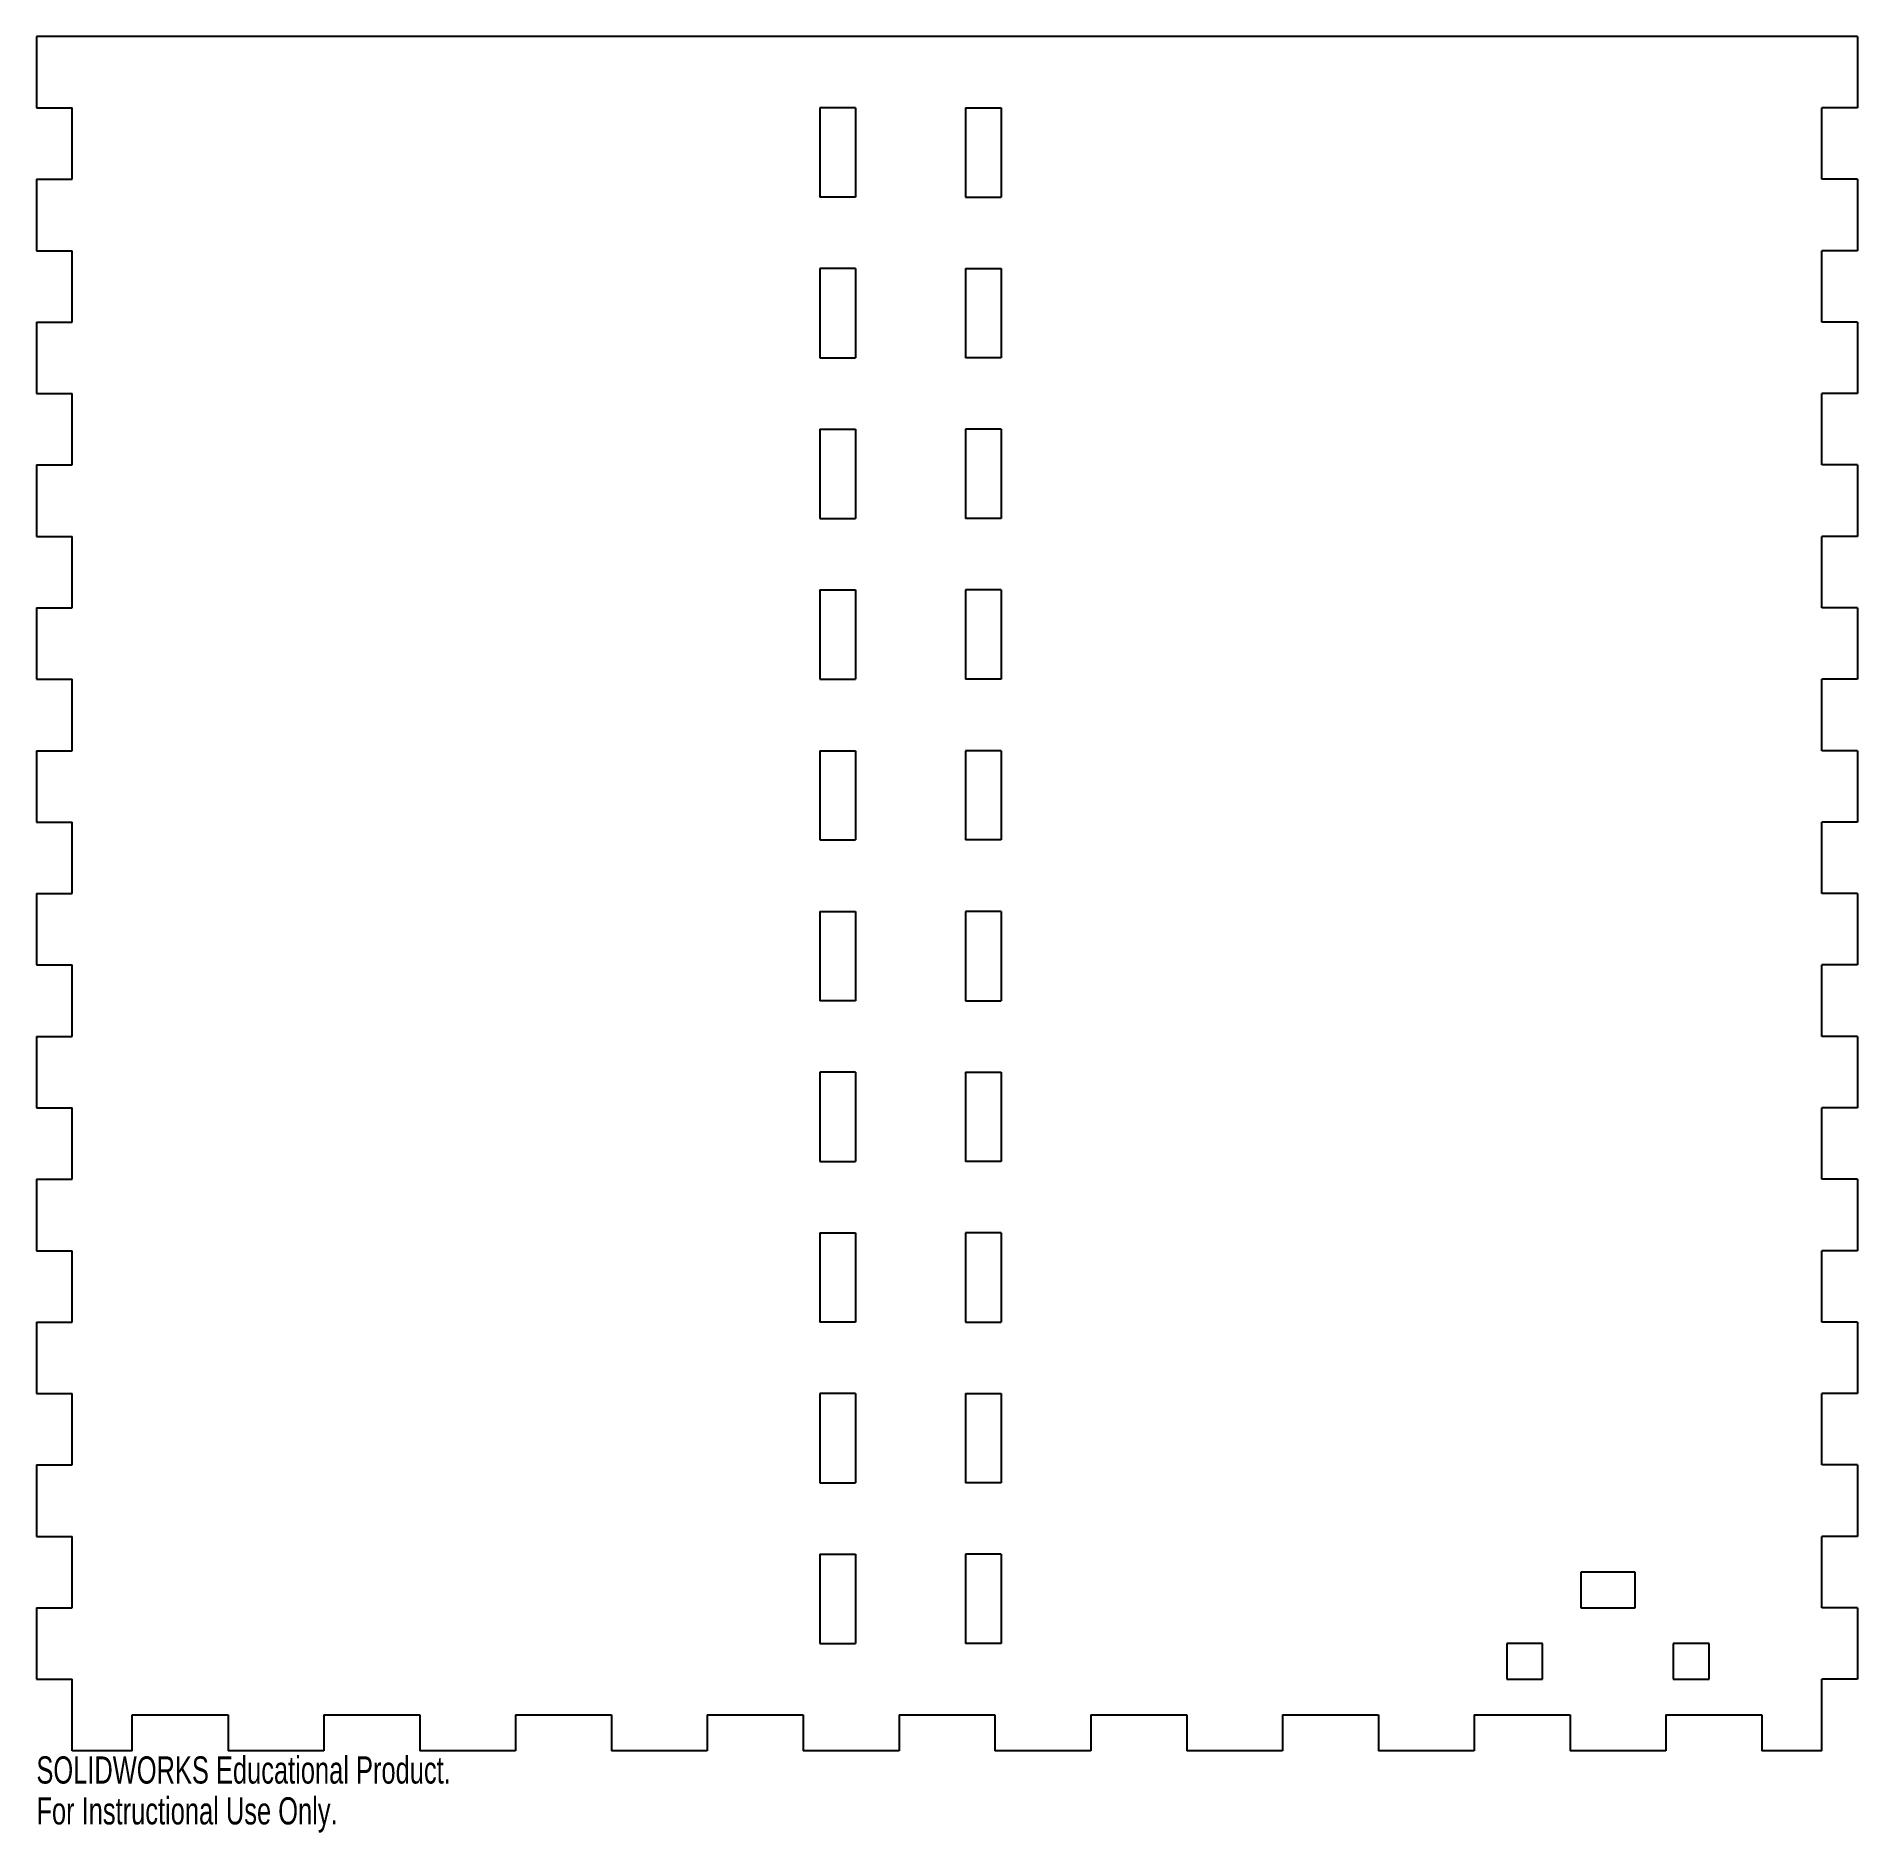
# Model space of a CAD drawing. Header units: inches. Extents: x -6.4 to 6.4, y -0.6 to 12.
import ezdxf

# ---------------------------------------------------------------- set-up
doc = ezdxf.new("R2010")
doc.units = ezdxf.units.IN
doc.header["$MEASUREMENT"] = 0
doc.styles.add('SLDTEXTSTYLE0', font='TXT', dxfattribs={"width": 0.7})

msp = doc.modelspace()

# ---------------------------------------------------------------- linework, layer by layer
at = {"color": 7, "linetype": 'Continuous', "lineweight": 25}
for p, q in [((-6.375, 12), (-6.375, 11.5)), ((6.375, 12), (-6.375, 12)), ((6.375, 12), (6.375, 11.5)), ((-6.375, 11.5), (-6.125, 11.5)), ((-6.125, 11), (-6.125, 11.5)), ((-0.64, 11.5), (-0.89, 11.5)), ((-0.89, 11.5), (-0.89, 10.875)), ((-0.64, 11.5), (-0.64, 10.875)), ((0.13, 11.5), (0.38, 11.5)), ((0.13, 11.5), (0.13, 10.875)), ((0.38, 11.5), (0.38, 10.875)), ((6.375, 11.5), (6.125, 11.5)), ((6.125, 11), (6.125, 11.5)), ((-6.375, 11), (-6.375, 10.5)), ((-6.375, 11), (-6.125, 11)), ((6.375, 11), (6.125, 11)), ((6.375, 11), (6.375, 10.5)), ((-0.64, 10.875), (-0.89, 10.875)), ((0.13, 10.875), (0.38, 10.875)), ((-6.375, 10.5), (-6.125, 10.5)), ((-6.125, 10), (-6.125, 10.5)), ((6.375, 10.5), (6.125, 10.5)), ((6.125, 10), (6.125, 10.5)), ((-0.64, 10.375), (-0.89, 10.375)), ((-0.89, 10.375), (-0.89, 9.75)), ((-0.64, 10.375), (-0.64, 9.75)), ((0.13, 10.375), (0.13, 9.75)), ((0.13, 10.375), (0.38, 10.375)), ((0.38, 10.375), (0.38, 9.75)), ((-6.375, 10), (-6.375, 9.5)), ((-6.375, 10), (-6.125, 10)), ((6.375, 10), (6.125, 10)), ((6.375, 10), (6.375, 9.5)), ((-0.89, 9.75), (-0.64, 9.75)), ((0.38, 9.75), (0.13, 9.75)), ((-6.375, 9.5), (-6.125, 9.5)), ((-6.125, 9), (-6.125, 9.5)), ((6.375, 9.5), (6.125, 9.5)), ((6.125, 9), (6.125, 9.5)), ((-0.89, 9.25), (-0.64, 9.25)), ((-0.89, 9.25), (-0.89, 8.625)), ((-0.64, 9.25), (-0.64, 8.625)), ((0.13, 9.25), (0.13, 8.625)), ((0.38, 9.25), (0.13, 9.25)), ((0.38, 9.25), (0.38, 8.625)), ((-6.375, 9), (-6.375, 8.5)), ((-6.375, 9), (-6.125, 9)), ((6.375, 9), (6.125, 9)), ((6.375, 9), (6.375, 8.5)), ((-0.89, 8.625), (-0.64, 8.625)), ((0.38, 8.625), (0.13, 8.625)), ((-6.375, 8.5), (-6.125, 8.5)), ((-6.125, 8), (-6.125, 8.5)), ((6.375, 8.5), (6.125, 8.5)), ((6.125, 8), (6.125, 8.5)), ((-0.89, 8.125), (-0.64, 8.125)), ((-0.89, 8.125), (-0.89, 7.5)), ((-0.64, 8.125), (-0.64, 7.5)), ((0.13, 8.125), (0.13, 7.5)), ((0.38, 8.125), (0.13, 8.125)), ((0.38, 8.125), (0.38, 7.5)), ((-6.375, 8), (-6.375, 7.5)), ((-6.375, 8), (-6.125, 8)), ((6.375, 8), (6.125, 8)), ((6.375, 8), (6.375, 7.5)), ((-6.375, 7.5), (-6.125, 7.5)), ((-6.125, 7), (-6.125, 7.5)), ((-0.89, 7.5), (-0.64, 7.5)), ((0.38, 7.5), (0.13, 7.5)), ((6.375, 7.5), (6.125, 7.5)), ((6.125, 7), (6.125, 7.5)), ((-6.375, 7), (-6.375, 6.5)), ((-6.375, 7), (-6.125, 7)), ((-0.89, 7), (-0.64, 7)), ((-0.89, 7), (-0.89, 6.375)), ((-0.64, 7), (-0.64, 6.375)), ((0.13, 7), (0.13, 6.375)), ((0.38, 7), (0.13, 7)), ((0.38, 7), (0.38, 6.375)), ((6.375, 7), (6.125, 7)), ((6.375, 7), (6.375, 6.5)), ((-6.375, 6.5), (-6.125, 6.5)), ((-6.125, 6), (-6.125, 6.5)), ((-0.89, 6.375), (-0.64, 6.375)), ((0.38, 6.375), (0.13, 6.375)), ((6.375, 6.5), (6.125, 6.5)), ((6.125, 6), (6.125, 6.5)), ((-6.375, 6), (-6.375, 5.5)), ((-6.375, 6), (-6.125, 6)), ((6.375, 6), (6.125, 6)), ((6.375, 6), (6.375, 5.5)), ((-0.89, 5.875), (-0.64, 5.875)), ((-0.89, 5.875), (-0.89, 5.25)), ((-0.64, 5.875), (-0.64, 5.25)), ((0.38, 5.875), (0.13, 5.875)), ((0.13, 5.875), (0.13, 5.25)), ((0.38, 5.875), (0.38, 5.25)), ((-6.375, 5.5), (-6.125, 5.5)), ((-6.125, 5), (-6.125, 5.5)), ((6.375, 5.5), (6.125, 5.5)), ((6.125, 5), (6.125, 5.5)), ((-0.64, 5.25), (-0.89, 5.25)), ((0.13, 5.25), (0.38, 5.25)), ((-6.375, 5), (-6.375, 4.5)), ((-6.375, 5), (-6.125, 5)), ((6.375, 5), (6.125, 5)), ((6.375, 5), (6.375, 4.5)), ((-0.89, 4.75), (-0.89, 4.125)), ((-0.64, 4.75), (-0.89, 4.75)), ((-0.64, 4.75), (-0.64, 4.125)), ((0.13, 4.75), (0.38, 4.75)), ((0.13, 4.75), (0.13, 4.125)), ((0.38, 4.75), (0.38, 4.125)), ((-6.375, 4.5), (-6.125, 4.5)), ((-6.125, 4), (-6.125, 4.5)), ((6.375, 4.5), (6.125, 4.5)), ((6.125, 4), (6.125, 4.5)), ((-0.89, 4.125), (-0.64, 4.125)), ((0.38, 4.125), (0.13, 4.125)), ((-6.375, 4), (-6.375, 3.5)), ((-6.375, 4), (-6.125, 4)), ((6.375, 4), (6.125, 4)), ((6.375, 4), (6.375, 3.5)), ((-0.89, 3.625), (-0.64, 3.625)), ((-0.89, 3.625), (-0.89, 3)), ((-0.64, 3.625), (-0.64, 3)), ((0.38, 3.625), (0.13, 3.625)), ((0.13, 3.625), (0.13, 3)), ((0.38, 3.625), (0.38, 3)), ((-6.375, 3.5), (-6.125, 3.5)), ((-6.125, 3), (-6.125, 3.5)), ((6.375, 3.5), (6.125, 3.5)), ((6.125, 3), (6.125, 3.5)), ((-6.375, 3), (-6.375, 2.5)), ((-6.375, 3), (-6.125, 3)), ((-0.64, 3), (-0.89, 3)), ((0.13, 3), (0.38, 3)), ((6.375, 3), (6.125, 3)), ((6.375, 3), (6.375, 2.5)), ((-6.375, 2.5), (-6.125, 2.5)), ((-6.125, 2), (-6.125, 2.5)), ((-0.89, 2.5), (-0.89, 1.875)), ((-0.64, 2.5), (-0.89, 2.5)), ((-0.64, 2.5), (-0.64, 1.875)), ((0.13, 2.5), (0.38, 2.5)), ((0.13, 2.5), (0.13, 1.875)), ((0.38, 2.5), (0.38, 1.875)), ((6.375, 2.5), (6.125, 2.5)), ((6.125, 2), (6.125, 2.5)), ((-6.375, 2), (-6.375, 1.5)), ((-6.375, 2), (-6.125, 2)), ((6.375, 2), (6.125, 2)), ((6.375, 2), (6.375, 1.5)), ((-0.89, 1.875), (-0.64, 1.875)), ((0.38, 1.875), (0.13, 1.875)), ((-6.375, 1.5), (-6.125, 1.5)), ((-6.125, 1), (-6.125, 1.5)), ((6.375, 1.5), (6.125, 1.5)), ((6.125, 1), (6.125, 1.5)), ((-0.89, 1.375), (-0.64, 1.375)), ((-0.89, 1.375), (-0.89, 0.75)), ((-0.64, 1.375), (-0.64, 0.75)), ((0.13, 1.375), (0.13, 0.75)), ((0.38, 1.375), (0.13, 1.375)), ((0.38, 1.375), (0.38, 0.75)), ((4.817, 1.25), (4.438, 1.25)), ((4.438, 1.25), (4.438, 1)), ((4.817, 1), (4.817, 1.25)), ((-6.375, 1), (-6.375, 0.5)), ((-6.375, 1), (-6.125, 1)), ((4.438, 1), (4.817, 1)), ((6.375, 1), (6.125, 1)), ((6.375, 1), (6.375, 0.5)), ((-0.89, 0.75), (-0.64, 0.75)), ((0.38, 0.75), (0.13, 0.75)), ((4.17, 0.75), (3.92, 0.75)), ((3.92, 0.75), (3.92, 0.5)), ((4.17, 0.5), (4.17, 0.75)), ((5.335, 0.75), (5.085, 0.75)), ((5.085, 0.75), (5.085, 0.5)), ((5.335, 0.5), (5.335, 0.75)), ((-6.375, 0.5), (-6.125, 0.5)), ((-6.125, 0), (-6.125, 0.5)), ((3.92, 0.5), (4.17, 0.5)), ((5.085, 0.5), (5.335, 0.5)), ((6.375, 0.5), (6.125, 0.5)), ((6.125, 0), (6.125, 0.5)), ((-5.704, 0.25), (-5.033, 0.25)), ((-5.704, 0), (-5.704, 0.25)), ((-5.033, 0.25), (-5.033, 0)), ((-4.362, 0.25), (-4.362, 0)), ((-4.362, 0.25), (-3.691, 0.25)), ((-3.691, 0.25), (-3.691, 0)), ((-3.02, 0.25), (-2.349, 0.25)), ((-3.02, 0.25), (-3.02, 0)), ((-2.349, 0.25), (-2.349, 0)), ((-1.678, 0.25), (-1.007, 0.25)), ((-1.678, 0.25), (-1.678, 0)), ((-1.007, 0.25), (-1.007, 0)), ((-0.336, 0.25), (0.336, 0.25)), ((-0.336, 0.25), (-0.336, 0)), ((0.336, 0.25), (0.336, 0)), ((1.007, 0.25), (1.678, 0.25)), ((1.007, 0.25), (1.007, 0)), ((1.678, 0.25), (1.678, 0)), ((2.349, 0.25), (3.02, 0.25)), ((2.349, 0.25), (2.349, 0)), ((3.02, 0.25), (3.02, 0)), ((3.691, 0.25), (4.362, 0.25)), ((3.691, 0.25), (3.691, 0)), ((4.362, 0.25), (4.362, 0)), ((5.033, 0.25), (5.704, 0.25)), ((5.033, 0.25), (5.033, 0)), ((5.704, 0.25), (5.704, 0)), ((-5.704, 0), (-6.125, 0)), ((-4.362, 0), (-5.033, 0)), ((-3.02, 0), (-3.691, 0)), ((-1.678, 0), (-2.349, 0)), ((-0.336, 0), (-1.007, 0)), ((1.007, 0), (0.336, 0)), ((2.349, 0), (1.678, 0)), ((3.691, 0), (3.02, 0)), ((5.033, 0), (4.362, 0)), ((6.125, 0), (5.704, 0))]:
    msp.add_line(p, q, dxfattribs=at)

# ---------------------------------------------------------------- texts
at = {"color": 7, "linetype": 'Continuous', "char_height": 0.1903, "attachment_point": 1, "style": 'SLDTEXTSTYLE0'}
for s, insert in [('SOLIDWORKS Educational Product.', (-6.375, -0.04)), ('For Instructional Use Only.', (-6.375, -0.326))]:
    msp.add_mtext(s, dxfattribs=dict(at, insert=insert))

doc.saveas('drawing.dxf')
